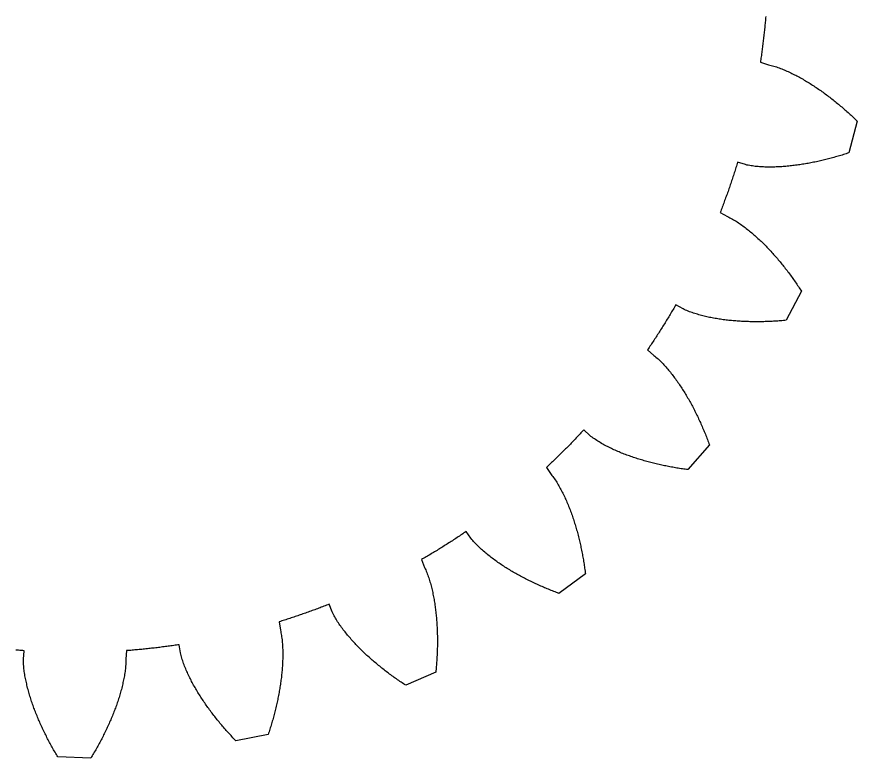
# Model space of a CAD drawing. Header units: millimetres. Extents: x -55 to 60, y -17 to 21.
# Drawn here: x 9.61 to 25.48, y -13.11 to 0.89 of the extents above; entities that cross this region are included whole.
import ezdxf

# ---------------------------------------------------------------- set-up
doc = ezdxf.new("R2010")
doc.units = ezdxf.units.MM
doc.header["$MEASUREMENT"] = 0
doc.layers.add('Layer 1', color=7, linetype='Continuous')

msp = doc.modelspace()

# ---------------------------------------------------------------- linework, layer by layer
at = {"layer": 'Layer 1', "color": 32, "lineweight": 25}
msp.add_lwpolyline([(23.7514, 0.8971), (23.7492, 0.8708), (23.7469, 0.8445), (23.7446, 0.8182), (23.7422, 0.792), (23.7398, 0.7657), (23.7373, 0.7395), (23.7348, 0.7132), (23.7322, 0.687), (23.7295, 0.6607), (23.7268, 0.6345), (23.7241, 0.6082), (23.7213, 0.582), (23.7185, 0.5558), (23.7156, 0.5296), (23.7126, 0.5034), (23.7096, 0.4772), (23.7065, 0.451), (23.7034, 0.4248), (23.7002, 0.3986), (23.697, 0.3724), (23.6938, 0.3462), (23.6904, 0.3201), (23.6871, 0.2939), (23.6836, 0.2678), (23.6801, 0.2416), (23.6766, 0.2155), (23.673, 0.1894), (23.6694, 0.1632), (23.6657, 0.1371), (23.6619, 0.111), (23.6581, 0.0849), (23.6543, 0.0588), (23.6504, 0.0327), (23.8019, -0.014), (23.8278, -0.0192), (23.8535, -0.0255), (23.8789, -0.0323), (23.9043, -0.0397), (23.9295, -0.0476), (23.9545, -0.0558), (23.9795, -0.0644), (24.0043, -0.0734), (24.029, -0.0826), (24.0536, -0.0922), (24.0781, -0.102), (24.1025, -0.1121), (24.1268, -0.1224), (24.151, -0.133), (24.1751, -0.1438), (24.199, -0.1548), (24.2229, -0.1661), (24.2467, -0.1775), (24.2704, -0.1892), (24.294, -0.201), (24.3174, -0.213), (24.3409, -0.2252), (24.3642, -0.2376), (24.3874, -0.2502), (24.4105, -0.2629), (24.4335, -0.2758), (24.4565, -0.2888), (24.4793, -0.3021), (24.5021, -0.3154), (24.5248, -0.329), (24.5474, -0.3426), (24.5699, -0.3564), (24.5923, -0.3704), (24.6147, -0.3845), (24.6369, -0.3987), (24.6591, -0.4131), (24.6812, -0.4276), (24.7032, -0.4422), (24.7252, -0.457), (24.747, -0.4719), (24.7688, -0.4869), (24.7904, -0.502), (24.812, -0.5173), (24.8335, -0.5327), (24.855, -0.5482), (24.8764, -0.5638), (24.8977, -0.5795), (24.9188, -0.5954), (24.9399, -0.6113), (24.961, -0.6274), (24.9819, -0.6435), (25.0027, -0.6597), (25.0234, -0.6761), (25.0441, -0.6925), (25.0648, -0.7091), (25.0853, -0.7258), (25.1057, -0.7425), (25.1261, -0.7593), (25.1464, -0.7763), (25.1666, -0.7933), (25.1867, -0.8104), (25.2067, -0.8276), (25.2266, -0.8449), (25.2466, -0.8624), (25.2664, -0.8799), (25.2861, -0.8974), (25.3057, -0.9151), (25.3253, -0.9328), (25.3448, -0.9507), (25.3643, -0.9686), (25.3836, -0.9866), (25.4029, -1.0047), (25.4221, -1.0229), (25.4413, -1.0412), (25.4603, -1.0595), (25.4793, -1.0779), (25.3192, -1.6777), (25.2941, -1.6859), (25.2689, -1.6941), (25.2438, -1.7021), (25.2185, -1.7101), (25.1933, -1.7179), (25.1679, -1.7256), (25.1427, -1.7332), (25.1173, -1.7407), (25.092, -1.7481), (25.0666, -1.7554), (25.0411, -1.7625), (25.0156, -1.7696), (24.9901, -1.7765), (24.9646, -1.7833), (24.9391, -1.79), (24.9135, -1.7966), (24.8878, -1.8031), (24.8622, -1.8094), (24.8365, -1.8156), (24.8108, -1.8217), (24.785, -1.8277), (24.7592, -1.8336), (24.7334, -1.8393), (24.7077, -1.8449), (24.6818, -1.8503), (24.6559, -1.8557), (24.63, -1.8609), (24.604, -1.866), (24.578, -1.8709), (24.552, -1.8757), (24.526, -1.8804), (24.4999, -1.8849), (24.4738, -1.8893), (24.4477, -1.8935), (24.4216, -1.8976), (24.3955, -1.9015), (24.3693, -1.9053), (24.3431, -1.9089), (24.3169, -1.9124), (24.2906, -1.9158), (24.2644, -1.9189), (24.2382, -1.9219), (24.2119, -1.9248), (24.1857, -1.9275), (24.1594, -1.93), (24.1331, -1.9323), (24.1067, -1.9345), (24.0804, -1.9365), (24.0541, -1.9383), (24.0277, -1.9399), (24.0014, -1.9413), (23.975, -1.9425), (23.9487, -1.9436), (23.9223, -1.9444), (23.8959, -1.9451), (23.8695, -1.9455), (23.8431, -1.9457), (23.8167, -1.9457), (23.7903, -1.9455), (23.764, -1.945), (23.7375, -1.9443), (23.7112, -1.9433), (23.6848, -1.9421), (23.6585, -1.9406), (23.6321, -1.9388), (23.6058, -1.9368), (23.5795, -1.9344), (23.5533, -1.9317), (23.5271, -1.9286), (23.5009, -1.9252), (23.4748, -1.9213), (23.4488, -1.917), (23.4228, -1.9121), (23.397, -1.9066), (23.3715, -1.9001), (23.2215, -1.8541), (23.2137, -1.8793), (23.2059, -1.9045), (23.1981, -1.9297), (23.1902, -1.9548), (23.1822, -1.98), (23.1742, -2.0051), (23.1661, -2.0302), (23.158, -2.0553), (23.1499, -2.0804), (23.1417, -2.1055), (23.1334, -2.1305), (23.1251, -2.1555), (23.1167, -2.1806), (23.1083, -2.2056), (23.0998, -2.2305), (23.0913, -2.2555), (23.0828, -2.2804), (23.0742, -2.3054), (23.0655, -2.3303), (23.0568, -2.3552), (23.048, -2.3801), (23.0392, -2.4049), (23.0303, -2.4298), (23.0214, -2.4546), (23.0125, -2.4794), (23.0034, -2.5042), (22.9944, -2.5289), (22.9853, -2.5537), (22.9761, -2.5784), (22.9669, -2.6031), (22.9576, -2.6278), (22.9483, -2.6525), (22.9389, -2.6772), (22.9295, -2.7018), (22.9201, -2.7264), (22.9106, -2.751), (22.901, -2.7756), (22.8914, -2.8002), (23.0287, -2.8795), (23.0528, -2.8903), (23.0764, -2.9021), (23.0997, -2.9145), (23.1228, -2.9273), (23.1456, -2.9406), (23.1682, -2.9542), (23.1906, -2.9681), (23.2128, -2.9824), (23.2349, -2.9969), (23.2567, -3.0117), (23.2784, -3.0267), (23.2999, -3.042), (23.3213, -3.0575), (23.3425, -3.0732), (23.3636, -3.0891), (23.3846, -3.1051), (23.4053, -3.1214), (23.426, -3.1379), (23.4465, -3.1545), (23.4668, -3.1713), (23.487, -3.1882), (23.5072, -3.2053), (23.5271, -3.2226), (23.547, -3.24), (23.5667, -3.2575), (23.5862, -3.2752), (23.6057, -3.2931), (23.6251, -3.311), (23.6443, -3.3291), (23.6634, -3.3474), (23.6824, -3.3657), (23.7013, -3.3842), (23.72, -3.4028), (23.7387, -3.4215), (23.7572, -3.4403), (23.7756, -3.4593), (23.7939, -3.4783), (23.8122, -3.4975), (23.8303, -3.5168), (23.8482, -3.5362), (23.8661, -3.5557), (23.8839, -3.5752), (23.9015, -3.5949), (23.9191, -3.6147), (23.9365, -3.6346), (23.9539, -3.6546), (23.9711, -3.6746), (23.9883, -3.6948), (24.0053, -3.715), (24.0222, -3.7354), (24.039, -3.7557), (24.0557, -3.7762), (24.0723, -3.7967), (24.0888, -3.8174), (24.1053, -3.8382), (24.1215, -3.8589), (24.1377, -3.8798), (24.1538, -3.9008), (24.1698, -3.9218), (24.1857, -3.9429), (24.2015, -3.9641), (24.2172, -3.9853), (24.2328, -4.0066), (24.2484, -4.028), (24.2638, -4.0495), (24.2791, -4.071), (24.2943, -4.0926), (24.3095, -4.1143), (24.3245, -4.136), (24.3395, -4.1578), (24.3544, -4.1796), (24.3691, -4.2016), (24.3838, -4.2236), (24.3984, -4.2457), (24.4129, -4.2677), (24.4273, -4.2899), (24.1378, -4.839), (24.1115, -4.8415), (24.0851, -4.8438), (24.0588, -4.8461), (24.0324, -4.8482), (24.006, -4.8502), (23.9796, -4.8521), (23.9533, -4.8539), (23.9269, -4.8556), (23.9006, -4.8571), (23.8742, -4.8586), (23.8478, -4.8599), (23.8213, -4.8611), (23.7949, -4.8622), (23.7686, -4.8632), (23.7422, -4.864), (23.7157, -4.8647), (23.6893, -4.8653), (23.6629, -4.8658), (23.6365, -4.8661), (23.6101, -4.8664), (23.5836, -4.8665), (23.5572, -4.8664), (23.5307, -4.8663), (23.5044, -4.866), (23.4779, -4.8656), (23.4515, -4.865), (23.4251, -4.8643), (23.3986, -4.8635), (23.3722, -4.8625), (23.3458, -4.8614), (23.3193, -4.8601), (23.2929, -4.8587), (23.2665, -4.8572), (23.2401, -4.8555), (23.2137, -4.8537), (23.1874, -4.8517), (23.161, -4.8496), (23.1347, -4.8473), (23.1083, -4.8449), (23.082, -4.8423), (23.0558, -4.8395), (23.0295, -4.8366), (23.0033, -4.8336), (22.9771, -4.8303), (22.9509, -4.8269), (22.9247, -4.8234), (22.8986, -4.8196), (22.8725, -4.8157), (22.8464, -4.8116), (22.8203, -4.8073), (22.7943, -4.8028), (22.7684, -4.7982), (22.7424, -4.7933), (22.7165, -4.7883), (22.6906, -4.783), (22.6648, -4.7776), (22.6391, -4.7719), (22.6133, -4.766), (22.5877, -4.7599), (22.562, -4.7536), (22.5364, -4.747), (22.5109, -4.7402), (22.4855, -4.7332), (22.4601, -4.7259), (22.4349, -4.7183), (22.4097, -4.7104), (22.3846, -4.7022), (22.3596, -4.6937), (22.3347, -4.6849), (22.31, -4.6757), (22.2854, -4.6661), (22.261, -4.6561), (22.2368, -4.6456), (22.2129, -4.6345), (22.1894, -4.6224), (22.0534, -4.5443), (22.0402, -4.5671), (22.027, -4.5899), (22.0138, -4.6127), (22.0004, -4.6355), (21.9871, -4.6582), (21.9737, -4.681), (21.9602, -4.7037), (21.9468, -4.7263), (21.9332, -4.749), (21.9196, -4.7716), (21.906, -4.7941), (21.8923, -4.8167), (21.8786, -4.8392), (21.8649, -4.8617), (21.851, -4.8842), (21.8372, -4.9066), (21.8233, -4.9291), (21.8093, -4.9514), (21.7954, -4.9738), (21.7813, -4.9961), (21.7672, -5.0184), (21.7531, -5.0407), (21.7389, -5.063), (21.7247, -5.0852), (21.7105, -5.1074), (21.6962, -5.1295), (21.6818, -5.1517), (21.6674, -5.1738), (21.653, -5.1958), (21.6385, -5.2179), (21.624, -5.2399), (21.6094, -5.2619), (21.5948, -5.2838), (21.5801, -5.3058), (21.5654, -5.3277), (21.5507, -5.3495), (21.5359, -5.3714), (21.5211, -5.3932), (21.6373, -5.5011), (21.6584, -5.517), (21.6788, -5.5337), (21.6987, -5.551), (21.7184, -5.5686), (21.7376, -5.5866), (21.7567, -5.6049), (21.7754, -5.6235), (21.7939, -5.6423), (21.8121, -5.6614), (21.8301, -5.6807), (21.848, -5.7001), (21.8656, -5.7198), (21.8829, -5.7397), (21.9002, -5.7597), (21.9172, -5.7799), (21.934, -5.8002), (21.9506, -5.8207), (21.9671, -5.8414), (21.9834, -5.8621), (21.9995, -5.883), (22.0154, -5.904), (22.0312, -5.9252), (22.0468, -5.9464), (22.0623, -5.9678), (22.0776, -5.9893), (22.0928, -6.0109), (22.1078, -6.0326), (22.1227, -6.0545), (22.1374, -6.0764), (22.1519, -6.0984), (22.1664, -6.1206), (22.1807, -6.1428), (22.1948, -6.165), (22.2088, -6.1874), (22.2227, -6.2099), (22.2364, -6.2325), (22.2501, -6.2552), (22.2636, -6.2779), (22.2769, -6.3007), (22.2901, -6.3236), (22.3032, -6.3466), (22.3162, -6.3696), (22.329, -6.3927), (22.3417, -6.4159), (22.3543, -6.4392), (22.3668, -6.4626), (22.3792, -6.486), (22.3914, -6.5094), (22.4034, -6.5329), (22.4154, -6.5565), (22.4273, -6.5802), (22.439, -6.6038), (22.4506, -6.6275), (22.4621, -6.6513), (22.4735, -6.6752), (22.4848, -6.6991), (22.4959, -6.7231), (22.5069, -6.7471), (22.5179, -6.7711), (22.5287, -6.7953), (22.5394, -6.8194), (22.55, -6.8436), (22.5604, -6.8678), (22.5708, -6.8922), (22.5811, -6.9166), (22.5912, -6.9409), (22.6012, -6.9653), (22.6112, -6.9899), (22.621, -7.0144), (22.6308, -7.039), (22.6404, -7.0636), (22.6499, -7.0883), (22.6593, -7.113), (22.6686, -7.1378), (22.6778, -7.1625), (22.6869, -7.1873), (22.2825, -7.6583), (22.2563, -7.6548), (22.2301, -7.6512), (22.2039, -7.6475), (22.1777, -7.6437), (22.1516, -7.6399), (22.1254, -7.6358), (22.0993, -7.6317), (22.0732, -7.6275), (22.0472, -7.6231), (22.0212, -7.6187), (21.9951, -7.6141), (21.9691, -7.6094), (21.9431, -7.6045), (21.9172, -7.5996), (21.8912, -7.5946), (21.8653, -7.5894), (21.8394, -7.5841), (21.8136, -7.5787), (21.7878, -7.5731), (21.762, -7.5675), (21.7361, -7.5617), (21.7103, -7.5558), (21.6846, -7.5497), (21.659, -7.5436), (21.6333, -7.5373), (21.6076, -7.5308), (21.582, -7.5243), (21.5565, -7.5176), (21.5309, -7.5108), (21.5054, -7.5038), (21.4799, -7.4967), (21.4544, -7.4895), (21.429, -7.4821), (21.4037, -7.4746), (21.3783, -7.4669), (21.3531, -7.4591), (21.3279, -7.4512), (21.3027, -7.4431), (21.2776, -7.4349), (21.2525, -7.4265), (21.2275, -7.418), (21.2025, -7.4093), (21.1777, -7.4005), (21.1529, -7.3915), (21.1281, -7.3823), (21.1034, -7.373), (21.0787, -7.3636), (21.0541, -7.3539), (21.0296, -7.3441), (21.0052, -7.3342), (20.9808, -7.324), (20.9565, -7.3137), (20.9323, -7.3032), (20.9082, -7.2925), (20.8841, -7.2816), (20.8602, -7.2706), (20.8363, -7.2593), (20.8125, -7.2479), (20.7888, -7.2362), (20.7653, -7.2243), (20.7418, -7.2122), (20.7184, -7.1999), (20.6952, -7.1874), (20.6721, -7.1746), (20.6492, -7.1616), (20.6264, -7.1483), (20.6037, -7.1347), (20.5812, -7.1209), (20.559, -7.1068), (20.5369, -7.0923), (20.515, -7.0775), (20.4935, -7.0623), (20.4722, -7.0467), (20.4514, -7.0305), (20.4312, -7.0135), (20.316, -6.907), (20.2981, -6.9264), (20.2801, -6.9457), (20.2621, -6.965), (20.244, -6.9842), (20.226, -7.0034), (20.2078, -7.0226), (20.1897, -7.0417), (20.1715, -7.0608), (20.1533, -7.0799), (20.135, -7.0989), (20.1167, -7.1179), (20.0983, -7.1368), (20.0799, -7.1557), (20.0615, -7.1746), (20.043, -7.1934), (20.0245, -7.2122), (20.006, -7.231), (19.9874, -7.2497), (19.9688, -7.2684), (19.9502, -7.2871), (19.9315, -7.3057), (19.9127, -7.3242), (19.894, -7.3428), (19.8752, -7.3613), (19.8563, -7.3797), (19.8375, -7.3981), (19.8185, -7.4165), (19.7996, -7.4349), (19.7806, -7.4532), (19.7616, -7.4715), (19.7425, -7.4897), (19.7234, -7.5079), (19.7043, -7.526), (19.6851, -7.5441), (19.6659, -7.5622), (19.6467, -7.5803), (19.6274, -7.5983), (19.6081, -7.6162), (19.6974, -7.7473), (19.7144, -7.7675), (19.7306, -7.7883), (19.7462, -7.8096), (19.7614, -7.8312), (19.7762, -7.853), (19.7907, -7.8751), (19.8048, -7.8974), (19.8186, -7.9198), (19.8322, -7.9425), (19.8454, -7.9653), (19.8585, -7.9882), (19.8713, -8.0113), (19.8838, -8.0346), (19.8961, -8.0579), (19.9082, -8.0814), (19.9201, -8.105), (19.9317, -8.1286), (19.9432, -8.1524), (19.9545, -8.1763), (19.9655, -8.2002), (19.9764, -8.2243), (19.9871, -8.2484), (19.9976, -8.2726), (20.0079, -8.2969), (20.018, -8.3213), (20.028, -8.3457), (20.0378, -8.3702), (20.0474, -8.3948), (20.0569, -8.4195), (20.0662, -8.4442), (20.0754, -8.469), (20.0844, -8.4938), (20.0932, -8.5187), (20.1019, -8.5436), (20.1104, -8.5686), (20.1188, -8.5937), (20.127, -8.6188), (20.1351, -8.644), (20.143, -8.6692), (20.1508, -8.6945), (20.1585, -8.7198), (20.166, -8.7451), (20.1733, -8.7705), (20.1806, -8.796), (20.1877, -8.8215), (20.1947, -8.847), (20.2015, -8.8726), (20.2082, -8.8982), (20.2147, -8.9238), (20.2212, -8.9494), (20.2275, -8.9751), (20.2336, -9.0007), (20.2397, -9.0265), (20.2456, -9.0523), (20.2514, -9.0781), (20.257, -9.1039), (20.2626, -9.1297), (20.268, -9.1556), (20.2733, -9.1815), (20.2784, -9.2074), (20.2835, -9.2333), (20.2884, -9.2592), (20.2932, -9.2852), (20.2979, -9.3112), (20.3025, -9.3373), (20.307, -9.3633), (20.3113, -9.3893), (20.3156, -9.4155), (20.3197, -9.4415), (20.3237, -9.4677), (20.3276, -9.4938), (20.3314, -9.52), (20.3351, -9.5462), (20.3387, -9.5724), (20.3421, -9.5986), (20.3455, -9.6248), (19.8464, -9.994), (19.8216, -9.9848), (19.7969, -9.9754), (19.7722, -9.966), (19.7475, -9.9565), (19.7229, -9.9469), (19.6983, -9.9371), (19.6737, -9.9273), (19.6492, -9.9174), (19.6248, -9.9073), (19.6004, -9.8972), (19.5761, -9.8869), (19.5517, -9.8765), (19.5275, -9.8661), (19.5033, -9.8555), (19.4791, -9.8448), (19.455, -9.834), (19.431, -9.8231), (19.4069, -9.812), (19.383, -9.8009), (19.3591, -9.7896), (19.3352, -9.7782), (19.3114, -9.7667), (19.2877, -9.7551), (19.264, -9.7434), (19.2404, -9.7316), (19.2168, -9.7196), (19.1933, -9.7075), (19.1699, -9.6953), (19.1465, -9.6829), (19.1231, -9.6705), (19.0998, -9.6579), (19.0766, -9.6451), (19.0535, -9.6323), (19.0305, -9.6193), (19.0075, -9.6062), (18.9846, -9.593), (18.9618, -9.5797), (18.939, -9.5662), (18.9164, -9.5526), (18.8938, -9.5388), (18.8713, -9.5249), (18.8489, -9.5109), (18.8266, -9.4968), (18.8045, -9.4825), (18.7823, -9.4681), (18.7603, -9.4535), (18.7383, -9.4388), (18.7165, -9.4239), (18.6948, -9.4089), (18.6732, -9.3937), (18.6517, -9.3784), (18.6303, -9.363), (18.6091, -9.3473), (18.5879, -9.3315), (18.5669, -9.3156), (18.546, -9.2995), (18.5252, -9.2832), (18.5046, -9.2668), (18.4841, -9.2501), (18.4638, -9.2333), (18.4436, -9.2163), (18.4235, -9.1991), (18.4037, -9.1817), (18.384, -9.1641), (18.3645, -9.1463), (18.3453, -9.1283), (18.3262, -9.11), (18.3074, -9.0915), (18.2888, -9.0728), (18.2705, -9.0538), (18.2525, -9.0345), (18.2348, -9.0149), (18.2176, -8.9949), (18.2009, -8.9745), (18.1849, -8.9534), (18.0963, -8.824), (18.0746, -8.8389), (18.0528, -8.8537), (18.0309, -8.8685), (18.009, -8.8832), (17.9871, -8.8979), (17.9652, -8.9126), (17.9433, -8.9272), (17.9213, -8.9417), (17.8992, -8.9563), (17.8772, -8.9707), (17.8551, -8.9852), (17.833, -8.9996), (17.8109, -9.0139), (17.7887, -9.0282), (17.7665, -9.0425), (17.7443, -9.0567), (17.7221, -9.0708), (17.6998, -9.085), (17.6775, -9.099), (17.6551, -9.1131), (17.6328, -9.127), (17.6104, -9.141), (17.588, -9.1549), (17.5655, -9.1687), (17.543, -9.1825), (17.5206, -9.1963), (17.498, -9.21), (17.4755, -9.2237), (17.4529, -9.2373), (17.4303, -9.2509), (17.4076, -9.2644), (17.385, -9.2779), (17.3623, -9.2913), (17.3395, -9.3047), (17.3168, -9.3181), (17.294, -9.3314), (17.2712, -9.3446), (17.2484, -9.3579), (17.3063, -9.5055), (17.3184, -9.529), (17.3295, -9.5529), (17.34, -9.5771), (17.35, -9.6015), (17.3596, -9.6261), (17.3688, -9.6509), (17.3776, -9.6757), (17.3861, -9.7007), (17.3943, -9.7258), (17.4021, -9.751), (17.4097, -9.7763), (17.4171, -9.8016), (17.4241, -9.8271), (17.4309, -9.8526), (17.4375, -9.8781), (17.4438, -9.9038), (17.4499, -9.9295), (17.4558, -9.9552), (17.4615, -9.981), (17.4669, -10.0068), (17.4722, -10.0326), (17.4772, -10.0585), (17.4821, -10.0845), (17.4867, -10.1105), (17.4912, -10.1365), (17.4955, -10.1625), (17.4996, -10.1886), (17.5035, -10.2147), (17.5072, -10.2408), (17.5108, -10.267), (17.5142, -10.2932), (17.5174, -10.3194), (17.5205, -10.3456), (17.5234, -10.3719), (17.5262, -10.3981), (17.5288, -10.4245), (17.5312, -10.4508), (17.5335, -10.4771), (17.5356, -10.5035), (17.5376, -10.5298), (17.5394, -10.5562), (17.5411, -10.5826), (17.5426, -10.609), (17.544, -10.6354), (17.5453, -10.6619), (17.5464, -10.6883), (17.5473, -10.7148), (17.5482, -10.7412), (17.5489, -10.7676), (17.5494, -10.7941), (17.5499, -10.8205), (17.5502, -10.8469), (17.5503, -10.8733), (17.5503, -10.8997), (17.5503, -10.9262), (17.55, -10.9526), (17.5497, -10.979), (17.5492, -11.0054), (17.5486, -11.0319), (17.5479, -11.0583), (17.547, -11.0847), (17.5461, -11.1111), (17.545, -11.1374), (17.5438, -11.1639), (17.5425, -11.1903), (17.541, -11.2167), (17.5395, -11.243), (17.5378, -11.2694), (17.536, -11.2958), (17.5341, -11.3222), (17.5321, -11.3485), (17.53, -11.3749), (17.5277, -11.4012), (17.5254, -11.4276), (17.5229, -11.4539), (17.5203, -11.4802), (16.9516, -11.729), (16.9295, -11.7145), (16.9075, -11.6999), (16.8855, -11.6853), (16.8635, -11.6705), (16.8417, -11.6556), (16.8198, -11.6406), (16.7981, -11.6256), (16.7764, -11.6105), (16.7549, -11.5953), (16.7334, -11.5799), (16.7119, -11.5645), (16.6905, -11.549), (16.6692, -11.5334), (16.6479, -11.5177), (16.6268, -11.5019), (16.6057, -11.486), (16.5846, -11.47), (16.5637, -11.4539), (16.5428, -11.4377), (16.522, -11.4214), (16.5013, -11.4049), (16.4806, -11.3884), (16.4601, -11.3718), (16.4396, -11.3552), (16.4192, -11.3383), (16.3989, -11.3214), (16.3787, -11.3044), (16.3585, -11.2873), (16.3385, -11.27), (16.3185, -11.2527), (16.2986, -11.2352), (16.2788, -11.2176), (16.2591, -11.2), (16.2395, -11.1822), (16.22, -11.1643), (16.2007, -11.1464), (16.1814, -11.1283), (16.1622, -11.1101), (16.1431, -11.0917), (16.1242, -11.0733), (16.1054, -11.0548), (16.0866, -11.0361), (16.0681, -11.0174), (16.0496, -10.9985), (16.0312, -10.9795), (16.013, -10.9604), (15.9949, -10.9412), (15.9769, -10.9218), (15.9591, -10.9024), (15.9414, -10.8828), (15.9239, -10.8631), (15.9065, -10.8432), (15.8892, -10.8233), (15.8721, -10.8032), (15.8551, -10.7829), (15.8384, -10.7626), (15.8218, -10.7421), (15.8053, -10.7215), (15.789, -10.7007), (15.7729, -10.6798), (15.757, -10.6587), (15.7413, -10.6374), (15.7259, -10.6161), (15.7106, -10.5945), (15.6955, -10.5728), (15.6808, -10.551), (15.6662, -10.5289), (15.652, -10.5067), (15.6381, -10.4843), (15.6244, -10.4617), (15.6112, -10.4389), (15.5983, -10.4159), (15.586, -10.3926), (15.5742, -10.3689), (15.5634, -10.3449), (15.5058, -10.199), (15.4813, -10.2086), (15.4567, -10.2182), (15.4321, -10.2278), (15.4075, -10.2373), (15.3829, -10.2467), (15.3582, -10.2561), (15.3336, -10.2655), (15.3089, -10.2748), (15.2842, -10.2841), (15.2595, -10.2933), (15.2348, -10.3024), (15.21, -10.3115), (15.1852, -10.3206), (15.1604, -10.3296), (15.1356, -10.3386), (15.1108, -10.3475), (15.086, -10.3563), (15.0611, -10.3651), (15.0362, -10.3739), (15.0113, -10.3826), (14.9864, -10.3913), (14.9615, -10.3999), (14.9365, -10.4084), (14.9116, -10.4169), (14.8866, -10.4254), (14.8616, -10.4338), (14.8366, -10.4422), (14.8115, -10.4505), (14.7865, -10.4587), (14.7614, -10.4669), (14.7363, -10.4751), (14.7112, -10.4832), (14.6861, -10.4912), (14.661, -10.4992), (14.6359, -10.5072), (14.6107, -10.5151), (14.5855, -10.5229), (14.5603, -10.5307), (14.5839, -10.6876), (14.5905, -10.7132), (14.596, -10.739), (14.6009, -10.7649), (14.6052, -10.7909), (14.609, -10.817), (14.6125, -10.8432), (14.6156, -10.8694), (14.6183, -10.8956), (14.6207, -10.9219), (14.6227, -10.9482), (14.6245, -10.9746), (14.626, -11.0009), (14.6272, -11.0273), (14.6282, -11.0537), (14.6289, -11.0801), (14.6294, -11.1065), (14.6296, -11.1329), (14.6296, -11.1593), (14.6294, -11.1856), (14.629, -11.212), (14.6283, -11.2384), (14.6275, -11.2648), (14.6264, -11.2911), (14.6252, -11.3175), (14.6238, -11.3439), (14.6221, -11.3702), (14.6203, -11.3965), (14.6183, -11.4229), (14.6162, -11.4492), (14.6138, -11.4755), (14.6113, -11.5018), (14.6087, -11.5281), (14.6058, -11.5543), (14.6028, -11.5806), (14.5996, -11.6068), (14.5963, -11.633), (14.5928, -11.6592), (14.5892, -11.6854), (14.5854, -11.7116), (14.5815, -11.7377), (14.5774, -11.7638), (14.5731, -11.7899), (14.5688, -11.816), (14.5642, -11.8421), (14.5596, -11.8681), (14.5548, -11.8942), (14.5498, -11.9202), (14.5448, -11.9461), (14.5396, -11.972), (14.5342, -11.9979), (14.5288, -12.0238), (14.5232, -12.0496), (14.5175, -12.0754), (14.5116, -12.1012), (14.5056, -12.127), (14.4995, -12.1526), (14.4933, -12.1783), (14.487, -12.204), (14.4805, -12.2296), (14.4739, -12.2552), (14.4672, -12.2807), (14.4604, -12.3062), (14.4535, -12.3317), (14.4464, -12.3572), (14.4392, -12.3827), (14.432, -12.4081), (14.4246, -12.4334), (14.4171, -12.4588), (14.4095, -12.4841), (14.4018, -12.5094), (14.3939, -12.5346), (14.386, -12.5599), (14.378, -12.585), (14.3698, -12.6102), (14.3615, -12.6353), (14.3532, -12.6604), (13.7434, -12.7764), (13.7251, -12.7574), (13.7068, -12.7382), (13.6886, -12.7191), (13.6705, -12.6997), (13.6525, -12.6804), (13.6345, -12.6609), (13.6167, -12.6415), (13.5989, -12.6219), (13.5813, -12.6022), (13.5637, -12.5825), (13.5462, -12.5627), (13.5288, -12.5428), (13.5115, -12.5228), (13.4943, -12.5028), (13.4772, -12.4827), (13.4602, -12.4625), (13.4432, -12.4422), (13.4264, -12.4218), (13.4096, -12.4014), (13.393, -12.3809), (13.3764, -12.3603), (13.3599, -12.3396), (13.3436, -12.3188), (13.3274, -12.298), (13.3112, -12.2771), (13.2952, -12.256), (13.2793, -12.235), (13.2634, -12.2138), (13.2477, -12.1925), (13.2321, -12.1711), (13.2166, -12.1497), (13.2012, -12.1281), (13.1859, -12.1065), (13.1708, -12.0849), (13.1558, -12.0631), (13.1409, -12.0413), (13.1261, -12.0194), (13.1115, -11.9973), (13.097, -11.9752), (13.0826, -11.953), (13.0684, -11.9308), (13.0542, -11.9084), (13.0403, -11.886), (13.0265, -11.8635), (13.0128, -11.8409), (12.9993, -11.8182), (12.9859, -11.7954), (12.9727, -11.7726), (12.9597, -11.7496), (12.9468, -11.7266), (12.9341, -11.7035), (12.9215, -11.6803), (12.9091, -11.657), (12.8969, -11.6336), (12.8849, -11.6101), (12.8731, -11.5865), (12.8614, -11.5628), (12.85, -11.5391), (12.8387, -11.5152), (12.8277, -11.4912), (12.8169, -11.4671), (12.8063, -11.4429), (12.796, -11.4186), (12.7859, -11.3942), (12.776, -11.3697), (12.7665, -11.3451), (12.7573, -11.3204), (12.7483, -11.2956), (12.7397, -11.2706), (12.7315, -11.2456), (12.7236, -11.2204), (12.7162, -11.1951), (12.7093, -11.1696), (12.7031, -11.1439), (12.6979, -11.1181), (12.6743, -10.963), (12.6482, -10.9669), (12.6221, -10.9708), (12.596, -10.9747), (12.5699, -10.9785), (12.5438, -10.9822), (12.5177, -10.9859), (12.4916, -10.9895), (12.4654, -10.9931), (12.4393, -10.9967), (12.4131, -11.0001), (12.387, -11.0036), (12.3608, -11.0069), (12.3347, -11.0103), (12.3085, -11.0135), (12.2823, -11.0167), (12.2561, -11.0199), (12.2299, -11.023), (12.2037, -11.0261), (12.1775, -11.0291), (12.1513, -11.032), (12.1251, -11.0349), (12.0989, -11.0378), (12.0727, -11.0405), (12.0464, -11.0433), (12.0202, -11.046), (11.9939, -11.0486), (11.9677, -11.0512), (11.9414, -11.0537), (11.9152, -11.0562), (11.8889, -11.0586), (11.8626, -11.061), (11.8364, -11.0633), (11.8101, -11.0656), (11.7838, -11.0678), (11.7575, -11.0699), (11.7312, -11.072), (11.7049, -11.0741), (11.6786, -11.0761), (11.6668, -11.2342), (11.6675, -11.2606), (11.6671, -11.287), (11.6661, -11.3134), (11.6645, -11.3397), (11.6624, -11.366), (11.66, -11.3923), (11.6571, -11.4185), (11.6539, -11.4447), (11.6504, -11.4709), (11.6466, -11.497), (11.6425, -11.5231), (11.6381, -11.5491), (11.6334, -11.575), (11.6284, -11.601), (11.6233, -11.6269), (11.6178, -11.6527), (11.6122, -11.6785), (11.6063, -11.7042), (11.6003, -11.7299), (11.594, -11.7555), (11.5875, -11.7811), (11.5808, -11.8066), (11.5739, -11.8321), (11.5668, -11.8576), (11.5596, -11.8829), (11.5521, -11.9082), (11.5445, -11.9335), (11.5367, -11.9587), (11.5287, -11.9839), (11.5206, -12.009), (11.5123, -12.0342), (11.5038, -12.0591), (11.4952, -12.0841), (11.4865, -12.109), (11.4775, -12.1339), (11.4685, -12.1587), (11.4592, -12.1835), (11.4499, -12.2082), (11.4403, -12.2329), (11.4307, -12.2575), (11.4209, -12.2821), (11.411, -12.3065), (11.4009, -12.331), (11.3907, -12.3554), (11.3803, -12.3798), (11.3699, -12.4041), (11.3592, -12.4283), (11.3485, -12.4525), (11.3377, -12.4766), (11.3267, -12.5007), (11.3156, -12.5247), (11.3045, -12.5486), (11.2931, -12.5724), (11.2817, -12.5963), (11.2701, -12.6201), (11.2585, -12.6438), (11.2467, -12.6674), (11.2348, -12.691), (11.2228, -12.7146), (11.2107, -12.738), (11.1985, -12.7615), (11.1861, -12.7848), (11.1737, -12.8081), (11.1612, -12.8314), (11.1485, -12.8546), (11.1358, -12.8778), (11.123, -12.9008), (11.11, -12.9239), (11.0969, -12.9469), (11.0838, -12.9698), (11.0705, -12.9927), (11.0572, -13.0156), (11.0437, -13.0383), (11.0302, -13.061), (11.0165, -13.0836), (11.0028, -13.1062), (10.3825, -13.0836), (10.3688, -13.061), (10.3553, -13.0383), (10.3419, -13.0156), (10.3285, -12.9927), (10.3152, -12.9698), (10.3021, -12.9469), (10.289, -12.9239), (10.2761, -12.9008), (10.2632, -12.8778), (10.2505, -12.8546), (10.2378, -12.8314), (10.2253, -12.8081), (10.2129, -12.7848), (10.2005, -12.7615), (10.1883, -12.738), (10.1762, -12.7146), (10.1642, -12.691), (10.1523, -12.6674), (10.1405, -12.6438), (10.1289, -12.6201), (10.1173, -12.5963), (10.1059, -12.5724), (10.0945, -12.5486), (10.0834, -12.5247), (10.0723, -12.5007), (10.0613, -12.4766), (10.0505, -12.4525), (10.0398, -12.4283), (10.0292, -12.4041), (10.0187, -12.3798), (10.0083, -12.3554), (9.9981, -12.331), (9.9881, -12.3065), (9.9781, -12.2821), (9.9683, -12.2575), (9.9587, -12.2329), (9.9492, -12.2082), (9.9398, -12.1835), (9.9305, -12.1587), (9.9215, -12.1339), (9.9126, -12.109), (9.9038, -12.0841), (9.8952, -12.0591), (9.8867, -12.0342), (9.8784, -12.009), (9.8703, -11.9839), (9.8623, -11.9587), (9.8545, -11.9335), (9.8469, -11.9082), (9.8395, -11.8829), (9.8322, -11.8576), (9.8251, -11.8321), (9.8182, -11.8066), (9.8115, -11.7811), (9.805, -11.7555), (9.7988, -11.7299), (9.7927, -11.7042), (9.7868, -11.6785), (9.7812, -11.6527), (9.7757, -11.6269), (9.7706, -11.601), (9.7656, -11.575), (9.761, -11.5491), (9.7566, -11.5231), (9.7524, -11.497), (9.7486, -11.4709), (9.7451, -11.4447), (9.7419, -11.4185), (9.739, -11.3923), (9.7366, -11.366), (9.7345, -11.3397), (9.7329, -11.3134), (9.7319, -11.287), (9.7316, -11.2606), (9.7322, -11.2342), (9.7437, -11.0778), (9.7174, -11.0758), (9.6911, -11.0738), (9.6648, -11.0718), (9.6385, -11.0697), (9.6122, -11.0675), (9.5859, -11.0653)], dxfattribs=at)

doc.saveas('drawing.dxf')
